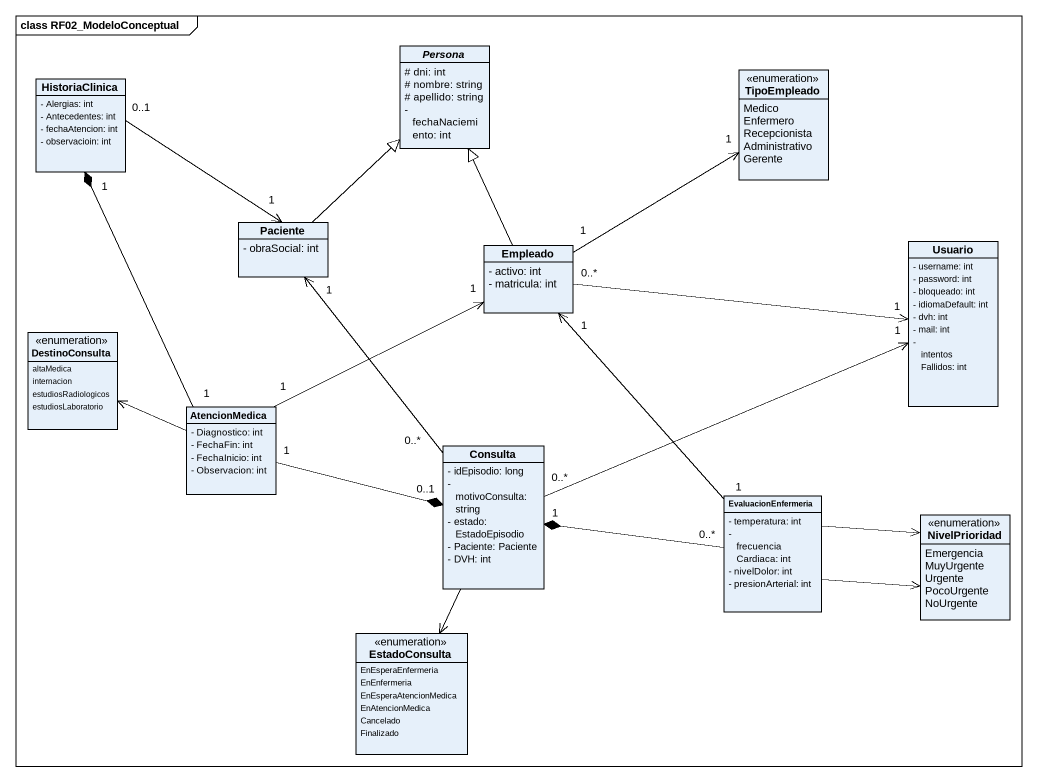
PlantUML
@startuml
mainframe class RF02_ModeloConceptual
hide circle
hide empty members
skinparam classAttributeIconSize 0
abstract class Persona {
  # dni: int
  # nombre: string
  # apellido: string
  - fechaNaciemiento: int
}
enum TipoEmpleado {
  Medico
  Enfermero
  Recepcionista
  Administrativo
  Gerente
}
class HistoriaClinica {
  - Alergias: int
  - Antecedentes: int
  - fechaAtencion: int
  - observacioin: int
}
class Paciente {
  - obraSocial: int
}
class Empleado {
  - activo: int
  - matricula: int
}
class Usuario {
  - username: int
  - password: int
  - bloqueado: int
  - idiomaDefault: int
  - dvh: int
  - mail: int
  - intentosFallidos: int
}
enum DestinoConsulta {
  altaMedica
  internacion
  estudiosRadiologicos
  estudiosLaboratorio
}
class AtencionMedica {
  - Diagnostico: int
  - FechaFin: int
  - FechaInicio: int
  - Observacion: int
}
class Consulta {
  - idEpisodio: long
  - motivoConsulta: string
  - estado: EstadoEpisodio
  - Paciente: Paciente
  - DVH: int
}
class EvaluacionEnfermeria {
  - temperatura: int
  - frecuenciaCardiaca: int
  - nivelDolor: int
  - presionArterial: int
}
enum NivelPrioridad {
  Emergencia
  MuyUrgente
  Urgente
  PocoUrgente
  NoUrgente
}
enum EstadoConsulta {
  EnEsperaEnfermeria
  EnEnfermeria
  EnEsperaAtencionMedica
  EnAtencionMedica
  Cancelado
  Finalizado
}
Paciente -up-|> Persona
Paciente "1" <-up- "0..1" HistoriaClinica
Paciente "1" <-- "0..*" Consulta
Empleado -up-|> Persona
Empleado "1" -up-> "1" TipoEmpleado
Empleado "0..*" -right-> "1" Usuario
AtencionMedica "1" -up-* "1" HistoriaClinica
AtencionMedica "1" -right-> "1" Empleado
AtencionMedica -left-> DestinoConsulta
AtencionMedica "1" -right-* "0..1" Consulta
Consulta "0..*" -right-> "1" Usuario
Consulta --> EstadoConsulta
EvaluacionEnfermeria "1" -up-> "1" Empleado
EvaluacionEnfermeria "0..*" -left-* "1" Consulta
EvaluacionEnfermeria -right-> NivelPrioridad
EvaluacionEnfermeria -right-> NivelPrioridad
@enduml
